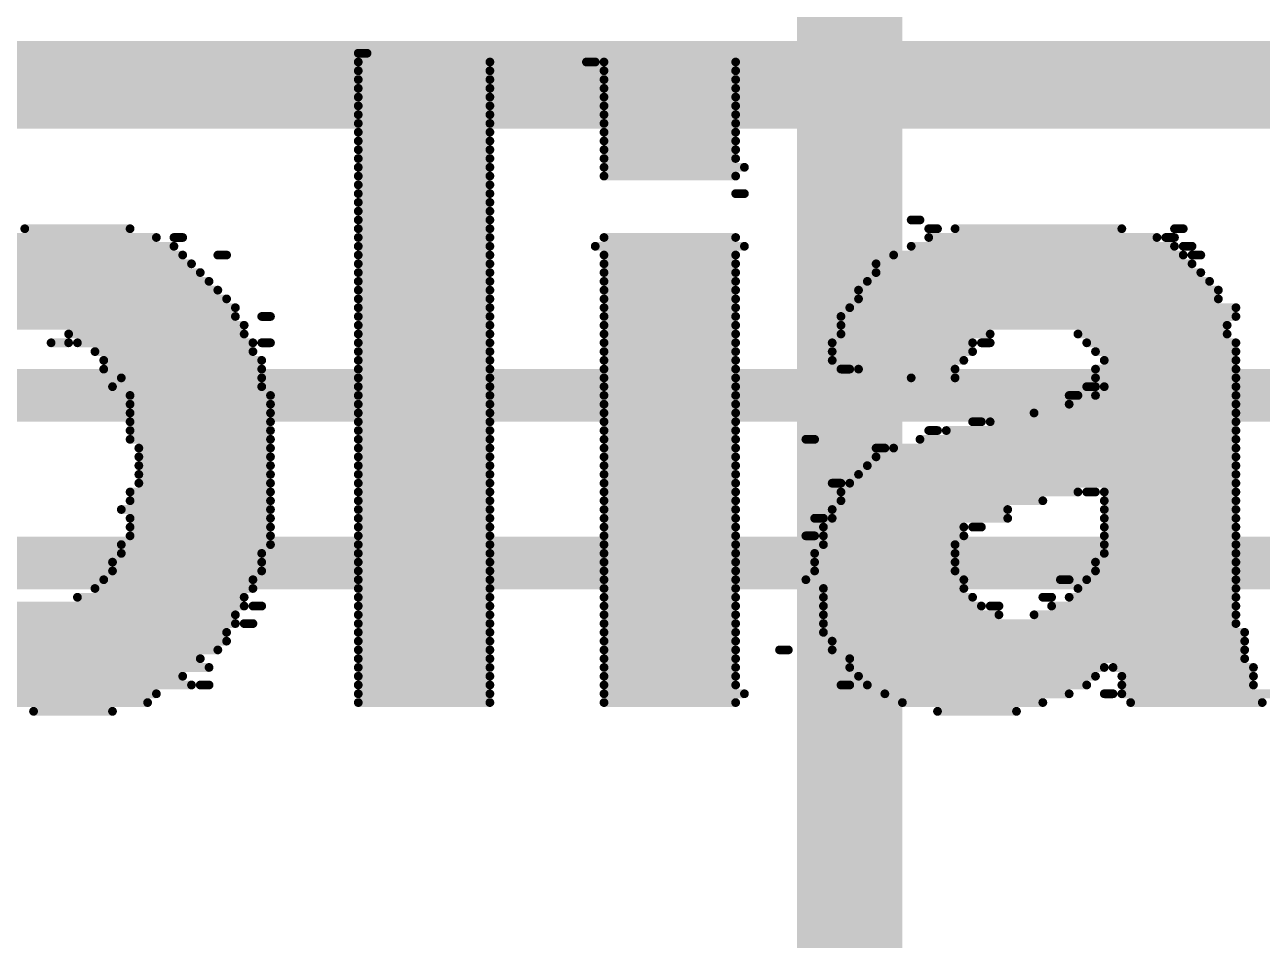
# Model space of a CAD drawing. Header units: millimetres. Extents: x -0.39 to 4.37, y -0.38 to 3.54.
# Drawn here: x 2.24 to 2.381, y 2.4549 to 2.5592 of the extents above; entities that cross this region are included whole.
import ezdxf

# ---------------------------------------------------------------- set-up
doc = ezdxf.new("R2010")
doc.units = ezdxf.units.MM
doc.header["$MEASUREMENT"] = 0
for name, color, linetype in [('BottomLayer', 5, 'Continuous'), ('TopLayer', 1, 'Continuous'), ('TopOverlay', 2, 'Continuous')]:
    doc.layers.add(name, color=color, linetype=linetype)

msp = doc.modelspace()

# ---------------------------------------------------------------- linework, layer by layer
at = {"layer": 'BottomLayer'}
for points, const_width in [([(1.8574, 2.5524), (2.467, 2.5524)], 0.01), ([(1.821, 2.517), (2.468, 2.517)], 0.006), ([(1.82066, 2.49791), (2.468, 2.49791)], 0.006)]:
    msp.add_lwpolyline(points, dxfattribs=dict(at, const_width=const_width))
at = {"layer": 'TopLayer', "const_width": 0.012}
msp.add_lwpolyline([(2.334, 2.43882), (2.334, 2.956)], dxfattribs=at)
at = {"layer": 'TopOverlay', "const_width": 0.001}
for points in [[(2.278, 2.556), (2.279, 2.556)], [(2.278, 2.555), (2.293, 2.555)], [(2.304, 2.555), (2.305, 2.555)], [(2.306, 2.555), (2.321, 2.555)], [(2.278, 2.554), (2.293, 2.554)], [(2.306, 2.554), (2.321, 2.554)], [(2.278, 2.553), (2.293, 2.553)], [(2.278, 2.552), (2.293, 2.552)], [(2.306, 2.553), (2.321, 2.553)], [(2.306, 2.552), (2.321, 2.552)], [(2.278, 2.551), (2.293, 2.551)], [(2.306, 2.551), (2.321, 2.551)], [(2.278, 2.55), (2.293, 2.55)], [(2.278, 2.549), (2.293, 2.549)], [(2.306, 2.55), (2.321, 2.55)], [(2.306, 2.549), (2.321, 2.549)], [(2.278, 2.548), (2.293, 2.548)], [(2.306, 2.548), (2.321, 2.548)], [(2.278, 2.547), (2.293, 2.547)], [(2.278, 2.546), (2.293, 2.546)], [(2.306, 2.547), (2.321, 2.547)], [(2.306, 2.546), (2.321, 2.546)], [(2.278, 2.545), (2.293, 2.545)], [(2.306, 2.545), (2.321, 2.545)], [(2.278, 2.544), (2.293, 2.544)], [(2.306, 2.544), (2.321, 2.544)], [(2.278, 2.543), (2.293, 2.543)], [(2.278, 2.542), (2.293, 2.542)], [(2.306, 2.543), (2.322, 2.543)], [(2.306, 2.542), (2.321, 2.542)], [(2.278, 2.541), (2.293, 2.541)], [(2.278, 2.54), (2.293, 2.54)], [(2.278, 2.539), (2.293, 2.539)], [(2.321, 2.54), (2.322, 2.54)], [(2.278, 2.538), (2.293, 2.538)], [(2.278, 2.537), (2.293, 2.537)], [(2.341, 2.537), (2.342, 2.537)], [(2.237, 2.535), (2.255, 2.535)], [(2.24, 2.536), (2.252, 2.536)], [(2.257, 2.535), (2.258, 2.535)], [(2.278, 2.536), (2.293, 2.536)], [(2.278, 2.535), (2.293, 2.535)], [(2.306, 2.535), (2.321, 2.535)], [(2.343, 2.536), (2.344, 2.536)], [(2.343, 2.535), (2.369, 2.535)], [(2.346, 2.536), (2.365, 2.536)], [(2.37, 2.535), (2.371, 2.535)], [(2.371, 2.536), (2.372, 2.536)], [(2.235, 2.534), (2.257, 2.534)], [(2.278, 2.534), (2.293, 2.534)], [(2.305, 2.534), (2.322, 2.534)], [(2.341, 2.534), (2.371, 2.534)], [(2.372, 2.534), (2.373, 2.534)], [(2.233, 2.532), (2.259, 2.532)], [(2.234, 2.533), (2.258, 2.533)], [(2.262, 2.533), (2.263, 2.533)], [(2.278, 2.533), (2.293, 2.533)], [(2.278, 2.532), (2.293, 2.532)], [(2.306, 2.533), (2.321, 2.533)], [(2.306, 2.532), (2.321, 2.532)], [(2.337, 2.532), (2.373, 2.532)], [(2.339, 2.533), (2.372, 2.533)], [(2.373, 2.533), (2.374, 2.533)], [(2.231, 2.531), (2.26, 2.531)], [(2.278, 2.531), (2.293, 2.531)], [(2.306, 2.531), (2.321, 2.531)], [(2.337, 2.531), (2.374, 2.531)], [(2.216, 2.53), (2.261, 2.53)], [(2.278, 2.53), (2.293, 2.53)], [(2.306, 2.53), (2.321, 2.53)], [(2.336, 2.53), (2.375, 2.53)], [(2.216, 2.529), (2.262, 2.529)], [(2.216, 2.528), (2.263, 2.528)], [(2.278, 2.529), (2.293, 2.529)], [(2.278, 2.528), (2.293, 2.528)], [(2.306, 2.529), (2.321, 2.529)], [(2.306, 2.528), (2.321, 2.528)], [(2.335, 2.529), (2.376, 2.529)], [(2.335, 2.528), (2.376, 2.528)], [(2.216, 2.527), (2.264, 2.527)], [(2.278, 2.527), (2.293, 2.527)], [(2.306, 2.527), (2.321, 2.527)], [(2.334, 2.527), (2.378, 2.527)], [(2.216, 2.526), (2.264, 2.526)], [(2.216, 2.525), (2.265, 2.525)], [(2.267, 2.526), (2.268, 2.526)], [(2.278, 2.526), (2.293, 2.526)], [(2.278, 2.525), (2.293, 2.525)], [(2.306, 2.526), (2.321, 2.526)], [(2.306, 2.525), (2.321, 2.525)], [(2.333, 2.526), (2.378, 2.526)], [(2.333, 2.525), (2.377, 2.525)], [(2.245, 2.524), (2.265, 2.524)], [(2.278, 2.524), (2.293, 2.524)], [(2.306, 2.524), (2.321, 2.524)], [(2.333, 2.524), (2.35, 2.524)], [(2.36, 2.524), (2.377, 2.524)], [(2.243, 2.523), (2.245, 2.523)], [(2.246, 2.523), (2.266, 2.523)], [(2.248, 2.522), (2.266, 2.522)], [(2.267, 2.523), (2.268, 2.523)], [(2.278, 2.523), (2.293, 2.523)], [(2.278, 2.522), (2.293, 2.522)], [(2.306, 2.523), (2.321, 2.523)], [(2.306, 2.522), (2.321, 2.522)], [(2.332, 2.523), (2.348, 2.523)], [(2.332, 2.522), (2.348, 2.522)], [(2.349, 2.523), (2.35, 2.523)], [(2.361, 2.523), (2.378, 2.523)], [(2.362, 2.522), (2.378, 2.522)], [(2.249, 2.521), (2.267, 2.521)], [(2.278, 2.521), (2.293, 2.521)], [(2.306, 2.521), (2.321, 2.521)], [(2.332, 2.521), (2.347, 2.521)], [(2.363, 2.521), (2.378, 2.521)], [(2.249, 2.52), (2.267, 2.52)], [(2.278, 2.52), (2.293, 2.52)], [(2.306, 2.52), (2.321, 2.52)], [(2.333, 2.52), (2.334, 2.52)], [(2.335, 2.52), (2.346, 2.52)], [(2.362, 2.52), (2.378, 2.52)], [(2.25, 2.518), (2.267, 2.518)], [(2.251, 2.519), (2.267, 2.519)], [(2.278, 2.519), (2.293, 2.519)], [(2.278, 2.518), (2.293, 2.518)], [(2.306, 2.519), (2.321, 2.519)], [(2.306, 2.518), (2.321, 2.518)], [(2.341, 2.519), (2.346, 2.519)], [(2.361, 2.518), (2.362, 2.518)], [(2.362, 2.519), (2.378, 2.519)], [(2.363, 2.518), (2.378, 2.518)], [(2.252, 2.517), (2.268, 2.517)], [(2.278, 2.517), (2.293, 2.517)], [(2.306, 2.517), (2.321, 2.517)], [(2.359, 2.517), (2.36, 2.517)], [(2.362, 2.517), (2.378, 2.517)], [(2.252, 2.516), (2.268, 2.516)], [(2.252, 2.515), (2.268, 2.515)], [(2.278, 2.516), (2.293, 2.516)], [(2.278, 2.515), (2.293, 2.515)], [(2.306, 2.516), (2.321, 2.516)], [(2.306, 2.515), (2.321, 2.515)], [(2.355, 2.515), (2.378, 2.515)], [(2.359, 2.516), (2.378, 2.516)], [(2.252, 2.514), (2.268, 2.514)], [(2.278, 2.514), (2.293, 2.514)], [(2.306, 2.514), (2.321, 2.514)], [(2.348, 2.514), (2.349, 2.514)], [(2.35, 2.514), (2.378, 2.514)], [(2.252, 2.513), (2.268, 2.513)], [(2.278, 2.513), (2.293, 2.513)], [(2.306, 2.513), (2.321, 2.513)], [(2.343, 2.513), (2.344, 2.513)], [(2.345, 2.513), (2.378, 2.513)], [(2.252, 2.512), (2.268, 2.512)], [(2.253, 2.511), (2.268, 2.511)], [(2.278, 2.512), (2.293, 2.512)], [(2.278, 2.511), (2.293, 2.511)], [(2.306, 2.512), (2.321, 2.512)], [(2.306, 2.511), (2.321, 2.511)], [(2.329, 2.512), (2.33, 2.512)], [(2.337, 2.511), (2.338, 2.511)], [(2.339, 2.511), (2.378, 2.511)], [(2.342, 2.512), (2.378, 2.512)], [(2.253, 2.51), (2.268, 2.51)], [(2.278, 2.51), (2.293, 2.51)], [(2.306, 2.51), (2.321, 2.51)], [(2.337, 2.51), (2.378, 2.51)], [(2.253, 2.509), (2.268, 2.509)], [(2.253, 2.508), (2.268, 2.508)], [(2.278, 2.509), (2.293, 2.509)], [(2.278, 2.508), (2.293, 2.508)], [(2.306, 2.509), (2.321, 2.509)], [(2.306, 2.508), (2.321, 2.508)], [(2.335, 2.508), (2.378, 2.508)], [(2.336, 2.509), (2.378, 2.509)], [(2.253, 2.507), (2.268, 2.507)], [(2.278, 2.507), (2.293, 2.507)], [(2.306, 2.507), (2.321, 2.507)], [(2.332, 2.507), (2.333, 2.507)], [(2.334, 2.507), (2.378, 2.507)], [(2.252, 2.506), (2.268, 2.506)], [(2.278, 2.506), (2.293, 2.506)], [(2.306, 2.506), (2.321, 2.506)], [(2.333, 2.506), (2.36, 2.506)], [(2.361, 2.506), (2.362, 2.506)], [(2.363, 2.506), (2.378, 2.506)], [(2.251, 2.504), (2.268, 2.504)], [(2.252, 2.505), (2.268, 2.505)], [(2.278, 2.505), (2.293, 2.505)], [(2.278, 2.504), (2.293, 2.504)], [(2.306, 2.505), (2.321, 2.505)], [(2.306, 2.504), (2.321, 2.504)], [(2.332, 2.504), (2.352, 2.504)], [(2.333, 2.505), (2.356, 2.505)], [(2.363, 2.505), (2.378, 2.505)], [(2.363, 2.504), (2.378, 2.504)], [(2.252, 2.503), (2.268, 2.503)], [(2.278, 2.503), (2.293, 2.503)], [(2.306, 2.503), (2.321, 2.503)], [(2.33, 2.503), (2.331, 2.503)], [(2.332, 2.503), (2.352, 2.503)], [(2.363, 2.503), (2.378, 2.503)], [(2.252, 2.502), (2.268, 2.502)], [(2.252, 2.501), (2.268, 2.501)], [(2.278, 2.502), (2.293, 2.502)], [(2.278, 2.501), (2.293, 2.501)], [(2.306, 2.502), (2.321, 2.502)], [(2.306, 2.501), (2.321, 2.501)], [(2.329, 2.501), (2.33, 2.501)], [(2.331, 2.502), (2.347, 2.502)], [(2.331, 2.501), (2.347, 2.501)], [(2.348, 2.502), (2.349, 2.502)], [(2.363, 2.502), (2.378, 2.502)], [(2.363, 2.501), (2.378, 2.501)], [(2.251, 2.5), (2.268, 2.5)], [(2.278, 2.5), (2.293, 2.5)], [(2.306, 2.5), (2.321, 2.5)], [(2.331, 2.5), (2.346, 2.5)], [(2.363, 2.5), (2.378, 2.5)], [(2.251, 2.499), (2.267, 2.499)], [(2.278, 2.499), (2.293, 2.499)], [(2.306, 2.499), (2.321, 2.499)], [(2.33, 2.499), (2.346, 2.499)], [(2.363, 2.499), (2.378, 2.499)], [(2.25, 2.498), (2.267, 2.498)], [(2.25, 2.497), (2.267, 2.497)], [(2.278, 2.498), (2.293, 2.498)], [(2.278, 2.497), (2.293, 2.497)], [(2.306, 2.498), (2.321, 2.498)], [(2.306, 2.497), (2.321, 2.497)], [(2.33, 2.498), (2.346, 2.498)], [(2.33, 2.497), (2.346, 2.497)], [(2.362, 2.498), (2.378, 2.498)], [(2.362, 2.497), (2.378, 2.497)], [(2.249, 2.496), (2.266, 2.496)], [(2.278, 2.496), (2.293, 2.496)], [(2.306, 2.496), (2.321, 2.496)], [(2.329, 2.496), (2.347, 2.496)], [(2.358, 2.496), (2.359, 2.496)], [(2.361, 2.496), (2.378, 2.496)], [(2.246, 2.494), (2.265, 2.494)], [(2.248, 2.495), (2.266, 2.495)], [(2.278, 2.495), (2.293, 2.495)], [(2.278, 2.494), (2.293, 2.494)], [(2.306, 2.495), (2.321, 2.495)], [(2.306, 2.494), (2.321, 2.494)], [(2.331, 2.495), (2.347, 2.495)], [(2.331, 2.494), (2.348, 2.494)], [(2.356, 2.494), (2.357, 2.494)], [(2.359, 2.494), (2.378, 2.494)], [(2.36, 2.495), (2.378, 2.495)], [(2.216, 2.493), (2.265, 2.493)], [(2.266, 2.493), (2.267, 2.493)], [(2.278, 2.493), (2.293, 2.493)], [(2.306, 2.493), (2.321, 2.493)], [(2.331, 2.493), (2.349, 2.493)], [(2.35, 2.493), (2.351, 2.493)], [(2.357, 2.493), (2.378, 2.493)], [(2.216, 2.492), (2.264, 2.492)], [(2.216, 2.491), (2.264, 2.491)], [(2.265, 2.491), (2.266, 2.491)], [(2.278, 2.492), (2.293, 2.492)], [(2.278, 2.491), (2.293, 2.491)], [(2.306, 2.492), (2.321, 2.492)], [(2.306, 2.491), (2.321, 2.491)], [(2.331, 2.492), (2.351, 2.492)], [(2.331, 2.491), (2.378, 2.491)], [(2.355, 2.492), (2.378, 2.492)], [(2.216, 2.49), (2.263, 2.49)], [(2.278, 2.49), (2.293, 2.49)], [(2.306, 2.49), (2.321, 2.49)], [(2.331, 2.49), (2.379, 2.49)], [(2.216, 2.489), (2.263, 2.489)], [(2.278, 2.489), (2.293, 2.489)], [(2.306, 2.489), (2.321, 2.489)], [(2.332, 2.489), (2.379, 2.489)], [(2.216, 2.488), (2.262, 2.488)], [(2.216, 2.487), (2.26, 2.487)], [(2.278, 2.488), (2.293, 2.488)], [(2.278, 2.487), (2.293, 2.487)], [(2.306, 2.488), (2.321, 2.488)], [(2.306, 2.487), (2.321, 2.487)], [(2.326, 2.488), (2.327, 2.488)], [(2.332, 2.488), (2.379, 2.488)], [(2.334, 2.487), (2.379, 2.487)], [(2.232, 2.486), (2.261, 2.486)], [(2.278, 2.486), (2.293, 2.486)], [(2.306, 2.486), (2.321, 2.486)], [(2.334, 2.486), (2.363, 2.486)], [(2.364, 2.486), (2.38, 2.486)], [(2.233, 2.485), (2.258, 2.485)], [(2.235, 2.484), (2.259, 2.484)], [(2.26, 2.484), (2.261, 2.484)], [(2.278, 2.485), (2.293, 2.485)], [(2.278, 2.484), (2.293, 2.484)], [(2.306, 2.485), (2.321, 2.485)], [(2.306, 2.484), (2.321, 2.484)], [(2.333, 2.484), (2.334, 2.484)], [(2.335, 2.485), (2.362, 2.485)], [(2.336, 2.484), (2.361, 2.484)], [(2.365, 2.485), (2.38, 2.485)], [(2.365, 2.484), (2.38, 2.484)], [(2.236, 2.483), (2.255, 2.483)], [(2.278, 2.483), (2.293, 2.483)], [(2.306, 2.483), (2.322, 2.483)], [(2.338, 2.483), (2.359, 2.483)], [(2.363, 2.483), (2.364, 2.483)], [(2.365, 2.483), (2.382, 2.483)], [(2.238, 2.482), (2.254, 2.482)], [(2.278, 2.482), (2.293, 2.482)], [(2.306, 2.482), (2.321, 2.482)], [(2.34, 2.482), (2.356, 2.482)], [(2.366, 2.482), (2.381, 2.482)], [(2.241, 2.481), (2.25, 2.481)], [(2.344, 2.481), (2.353, 2.481)]]:
    msp.add_lwpolyline(points, dxfattribs=at)
at = {"layer": 'TopOverlay', "const_width": 0.0005}
for points in [[(2.27775, 2.556, 1), (2.27825, 2.556, 1)], [(2.27875, 2.556, 1), (2.27925, 2.556, 1)], [(2.27775, 2.555, 1), (2.27825, 2.555, 1)], [(2.29275, 2.555, 1), (2.29325, 2.555, 1)], [(2.30375, 2.555, 1), (2.30425, 2.555, 1)], [(2.30475, 2.555, 1), (2.30525, 2.555, 1)], [(2.30575, 2.555, 1), (2.30625, 2.555, 1)], [(2.32075, 2.555, 1), (2.32125, 2.555, 1)], [(2.27775, 2.554, 1), (2.27825, 2.554, 1)], [(2.29275, 2.554, 1), (2.29325, 2.554, 1)], [(2.30575, 2.554, 1), (2.30625, 2.554, 1)], [(2.32075, 2.554, 1), (2.32125, 2.554, 1)], [(2.27775, 2.553, 1), (2.27825, 2.553, 1)], [(2.27775, 2.552, 1), (2.27825, 2.552, 1)], [(2.29275, 2.553, 1), (2.29325, 2.553, 1)], [(2.29275, 2.552, 1), (2.29325, 2.552, 1)], [(2.30575, 2.553, 1), (2.30625, 2.553, 1)], [(2.30575, 2.552, 1), (2.30625, 2.552, 1)], [(2.32075, 2.553, 1), (2.32125, 2.553, 1)], [(2.32075, 2.552, 1), (2.32125, 2.552, 1)], [(2.27775, 2.551, 1), (2.27825, 2.551, 1)], [(2.29275, 2.551, 1), (2.29325, 2.551, 1)], [(2.30575, 2.551, 1), (2.30625, 2.551, 1)], [(2.32075, 2.551, 1), (2.32125, 2.551, 1)], [(2.27775, 2.55, 1), (2.27825, 2.55, 1)], [(2.27775, 2.549, 1), (2.27825, 2.549, 1)], [(2.29275, 2.55, 1), (2.29325, 2.55, 1)], [(2.29275, 2.549, 1), (2.29325, 2.549, 1)], [(2.30575, 2.55, 1), (2.30625, 2.55, 1)], [(2.30575, 2.549, 1), (2.30625, 2.549, 1)], [(2.32075, 2.55, 1), (2.32125, 2.55, 1)], [(2.32075, 2.549, 1), (2.32125, 2.549, 1)], [(2.27775, 2.548, 1), (2.27825, 2.548, 1)], [(2.29275, 2.548, 1), (2.29325, 2.548, 1)], [(2.30575, 2.548, 1), (2.30625, 2.548, 1)], [(2.32075, 2.548, 1), (2.32125, 2.548, 1)], [(2.27775, 2.547, 1), (2.27825, 2.547, 1)], [(2.27775, 2.546, 1), (2.27825, 2.546, 1)], [(2.29275, 2.547, 1), (2.29325, 2.547, 1)], [(2.29275, 2.546, 1), (2.29325, 2.546, 1)], [(2.30575, 2.547, 1), (2.30625, 2.547, 1)], [(2.30575, 2.546, 1), (2.30625, 2.546, 1)], [(2.32075, 2.547, 1), (2.32125, 2.547, 1)], [(2.32075, 2.546, 1), (2.32125, 2.546, 1)], [(2.27775, 2.545, 1), (2.27825, 2.545, 1)], [(2.29275, 2.545, 1), (2.29325, 2.545, 1)], [(2.30575, 2.545, 1), (2.30625, 2.545, 1)], [(2.32075, 2.545, 1), (2.32125, 2.545, 1)], [(2.27775, 2.544, 1), (2.27825, 2.544, 1)], [(2.29275, 2.544, 1), (2.29325, 2.544, 1)], [(2.30575, 2.544, 1), (2.30625, 2.544, 1)], [(2.32075, 2.544, 1), (2.32125, 2.544, 1)], [(2.27775, 2.543, 1), (2.27825, 2.543, 1)], [(2.27775, 2.542, 1), (2.27825, 2.542, 1)], [(2.29275, 2.543, 1), (2.29325, 2.543, 1)], [(2.29275, 2.542, 1), (2.29325, 2.542, 1)], [(2.30575, 2.543, 1), (2.30625, 2.543, 1)], [(2.30575, 2.542, 1), (2.30625, 2.542, 1)], [(2.32075, 2.542, 1), (2.32125, 2.542, 1)], [(2.32175, 2.543, 1), (2.32225, 2.543, 1)], [(2.27775, 2.541, 1), (2.27825, 2.541, 1)], [(2.29275, 2.541, 1), (2.29325, 2.541, 1)], [(2.27775, 2.54, 1), (2.27825, 2.54, 1)], [(2.27775, 2.539, 1), (2.27825, 2.539, 1)], [(2.29275, 2.54, 1), (2.29325, 2.54, 1)], [(2.29275, 2.539, 1), (2.29325, 2.539, 1)], [(2.32075, 2.54, 1), (2.32125, 2.54, 1)], [(2.32175, 2.54, 1), (2.32225, 2.54, 1)], [(2.27775, 2.538, 1), (2.27825, 2.538, 1)], [(2.29275, 2.538, 1), (2.29325, 2.538, 1)], [(2.27775, 2.537, 1), (2.27825, 2.537, 1)], [(2.29275, 2.537, 1), (2.29325, 2.537, 1)], [(2.34075, 2.537, 1), (2.34125, 2.537, 1)], [(2.34175, 2.537, 1), (2.34225, 2.537, 1)], [(2.23975, 2.536, 1), (2.24025, 2.536, 1)], [(2.25175, 2.536, 1), (2.25225, 2.536, 1)], [(2.25475, 2.535, 1), (2.25525, 2.535, 1)], [(2.25675, 2.535, 1), (2.25725, 2.535, 1)], [(2.25775, 2.535, 1), (2.25825, 2.535, 1)], [(2.27775, 2.536, 1), (2.27825, 2.536, 1)], [(2.27775, 2.535, 1), (2.27825, 2.535, 1)], [(2.29275, 2.536, 1), (2.29325, 2.536, 1)], [(2.29275, 2.535, 1), (2.29325, 2.535, 1)], [(2.30575, 2.535, 1), (2.30625, 2.535, 1)], [(2.32075, 2.535, 1), (2.32125, 2.535, 1)], [(2.34275, 2.536, 1), (2.34325, 2.536, 1)], [(2.34275, 2.535, 1), (2.34325, 2.535, 1)], [(2.34375, 2.536, 1), (2.34425, 2.536, 1)], [(2.34575, 2.536, 1), (2.34625, 2.536, 1)], [(2.36475, 2.536, 1), (2.36525, 2.536, 1)], [(2.36875, 2.535, 1), (2.36925, 2.535, 1)], [(2.36975, 2.535, 1), (2.37025, 2.535, 1)], [(2.37075, 2.536, 1), (2.37125, 2.536, 1)], [(2.37075, 2.535, 1), (2.37125, 2.535, 1)], [(2.37175, 2.536, 1), (2.37225, 2.536, 1)], [(2.25675, 2.534, 1), (2.25725, 2.534, 1)], [(2.27775, 2.534, 1), (2.27825, 2.534, 1)], [(2.29275, 2.534, 1), (2.29325, 2.534, 1)], [(2.30475, 2.534, 1), (2.30525, 2.534, 1)], [(2.32175, 2.534, 1), (2.32225, 2.534, 1)], [(2.34075, 2.534, 1), (2.34125, 2.534, 1)], [(2.37075, 2.534, 1), (2.37125, 2.534, 1)], [(2.37175, 2.534, 1), (2.37225, 2.534, 1)], [(2.37275, 2.534, 1), (2.37325, 2.534, 1)], [(2.25775, 2.533, 1), (2.25825, 2.533, 1)], [(2.25875, 2.532, 1), (2.25925, 2.532, 1)], [(2.26175, 2.533, 1), (2.26225, 2.533, 1)], [(2.26275, 2.533, 1), (2.26325, 2.533, 1)], [(2.27775, 2.533, 1), (2.27825, 2.533, 1)], [(2.27775, 2.532, 1), (2.27825, 2.532, 1)], [(2.29275, 2.533, 1), (2.29325, 2.533, 1)], [(2.29275, 2.532, 1), (2.29325, 2.532, 1)], [(2.30575, 2.533, 1), (2.30625, 2.533, 1)], [(2.30575, 2.532, 1), (2.30625, 2.532, 1)], [(2.32075, 2.533, 1), (2.32125, 2.533, 1)], [(2.32075, 2.532, 1), (2.32125, 2.532, 1)], [(2.33675, 2.532, 1), (2.33725, 2.532, 1)], [(2.33875, 2.533, 1), (2.33925, 2.533, 1)], [(2.37175, 2.533, 1), (2.37225, 2.533, 1)], [(2.37275, 2.533, 1), (2.37325, 2.533, 1)], [(2.37275, 2.532, 1), (2.37325, 2.532, 1)], [(2.37375, 2.533, 1), (2.37425, 2.533, 1)], [(2.25975, 2.531, 1), (2.26025, 2.531, 1)], [(2.27775, 2.531, 1), (2.27825, 2.531, 1)], [(2.29275, 2.531, 1), (2.29325, 2.531, 1)], [(2.30575, 2.531, 1), (2.30625, 2.531, 1)], [(2.32075, 2.531, 1), (2.32125, 2.531, 1)], [(2.33675, 2.531, 1), (2.33725, 2.531, 1)], [(2.37375, 2.531, 1), (2.37425, 2.531, 1)], [(2.26075, 2.53, 1), (2.26125, 2.53, 1)], [(2.27775, 2.53, 1), (2.27825, 2.53, 1)], [(2.29275, 2.53, 1), (2.29325, 2.53, 1)], [(2.30575, 2.53, 1), (2.30625, 2.53, 1)], [(2.32075, 2.53, 1), (2.32125, 2.53, 1)], [(2.33575, 2.53, 1), (2.33625, 2.53, 1)], [(2.37475, 2.53, 1), (2.37525, 2.53, 1)], [(2.26175, 2.529, 1), (2.26225, 2.529, 1)], [(2.26275, 2.528, 1), (2.26325, 2.528, 1)], [(2.27775, 2.529, 1), (2.27825, 2.529, 1)], [(2.27775, 2.528, 1), (2.27825, 2.528, 1)], [(2.29275, 2.529, 1), (2.29325, 2.529, 1)], [(2.29275, 2.528, 1), (2.29325, 2.528, 1)], [(2.30575, 2.529, 1), (2.30625, 2.529, 1)], [(2.30575, 2.528, 1), (2.30625, 2.528, 1)], [(2.32075, 2.529, 1), (2.32125, 2.529, 1)], [(2.32075, 2.528, 1), (2.32125, 2.528, 1)], [(2.33475, 2.529, 1), (2.33525, 2.529, 1)], [(2.33475, 2.528, 1), (2.33525, 2.528, 1)], [(2.37575, 2.529, 1), (2.37625, 2.529, 1)], [(2.37575, 2.528, 1), (2.37625, 2.528, 1)], [(2.26375, 2.527, 1), (2.26425, 2.527, 1)], [(2.27775, 2.527, 1), (2.27825, 2.527, 1)], [(2.29275, 2.527, 1), (2.29325, 2.527, 1)], [(2.30575, 2.527, 1), (2.30625, 2.527, 1)], [(2.32075, 2.527, 1), (2.32125, 2.527, 1)], [(2.33375, 2.527, 1), (2.33425, 2.527, 1)], [(2.37775, 2.527, 1), (2.37825, 2.527, 1)], [(2.26375, 2.526, 1), (2.26425, 2.526, 1)], [(2.26475, 2.525, 1), (2.26525, 2.525, 1)], [(2.26675, 2.526, 1), (2.26725, 2.526, 1)], [(2.26775, 2.526, 1), (2.26825, 2.526, 1)], [(2.27775, 2.526, 1), (2.27825, 2.526, 1)], [(2.27775, 2.525, 1), (2.27825, 2.525, 1)], [(2.29275, 2.526, 1), (2.29325, 2.526, 1)], [(2.29275, 2.525, 1), (2.29325, 2.525, 1)], [(2.30575, 2.526, 1), (2.30625, 2.526, 1)], [(2.30575, 2.525, 1), (2.30625, 2.525, 1)], [(2.32075, 2.526, 1), (2.32125, 2.526, 1)], [(2.32075, 2.525, 1), (2.32125, 2.525, 1)], [(2.33275, 2.526, 1), (2.33325, 2.526, 1)], [(2.33275, 2.525, 1), (2.33325, 2.525, 1)], [(2.37675, 2.525, 1), (2.37725, 2.525, 1)], [(2.37775, 2.526, 1), (2.37825, 2.526, 1)], [(2.24475, 2.524, 1), (2.24525, 2.524, 1)], [(2.26475, 2.524, 1), (2.26525, 2.524, 1)], [(2.27775, 2.524, 1), (2.27825, 2.524, 1)], [(2.29275, 2.524, 1), (2.29325, 2.524, 1)], [(2.30575, 2.524, 1), (2.30625, 2.524, 1)], [(2.32075, 2.524, 1), (2.32125, 2.524, 1)], [(2.33275, 2.524, 1), (2.33325, 2.524, 1)], [(2.34975, 2.524, 1), (2.35025, 2.524, 1)], [(2.35975, 2.524, 1), (2.36025, 2.524, 1)], [(2.37675, 2.524, 1), (2.37725, 2.524, 1)], [(2.24275, 2.523, 1), (2.24325, 2.523, 1)], [(2.24475, 2.523, 1), (2.24525, 2.523, 1)], [(2.24575, 2.523, 1), (2.24625, 2.523, 1)], [(2.24775, 2.522, 1), (2.24825, 2.522, 1)], [(2.26575, 2.523, 1), (2.26625, 2.523, 1)], [(2.26575, 2.522, 1), (2.26625, 2.522, 1)], [(2.26675, 2.523, 1), (2.26725, 2.523, 1)], [(2.26775, 2.523, 1), (2.26825, 2.523, 1)], [(2.27775, 2.523, 1), (2.27825, 2.523, 1)], [(2.27775, 2.522, 1), (2.27825, 2.522, 1)], [(2.29275, 2.523, 1), (2.29325, 2.523, 1)], [(2.29275, 2.522, 1), (2.29325, 2.522, 1)], [(2.30575, 2.523, 1), (2.30625, 2.523, 1)], [(2.30575, 2.522, 1), (2.30625, 2.522, 1)], [(2.32075, 2.523, 1), (2.32125, 2.523, 1)], [(2.32075, 2.522, 1), (2.32125, 2.522, 1)], [(2.33175, 2.523, 1), (2.33225, 2.523, 1)], [(2.33175, 2.522, 1), (2.33225, 2.522, 1)], [(2.34775, 2.523, 1), (2.34825, 2.523, 1)], [(2.34775, 2.522, 1), (2.34825, 2.522, 1)], [(2.34875, 2.523, 1), (2.34925, 2.523, 1)], [(2.34975, 2.523, 1), (2.35025, 2.523, 1)], [(2.36075, 2.523, 1), (2.36125, 2.523, 1)], [(2.36175, 2.522, 1), (2.36225, 2.522, 1)], [(2.37775, 2.523, 1), (2.37825, 2.523, 1)], [(2.37775, 2.522, 1), (2.37825, 2.522, 1)], [(2.24875, 2.521, 1), (2.24925, 2.521, 1)], [(2.26675, 2.521, 1), (2.26725, 2.521, 1)], [(2.27775, 2.521, 1), (2.27825, 2.521, 1)], [(2.29275, 2.521, 1), (2.29325, 2.521, 1)], [(2.30575, 2.521, 1), (2.30625, 2.521, 1)], [(2.32075, 2.521, 1), (2.32125, 2.521, 1)], [(2.33175, 2.521, 1), (2.33225, 2.521, 1)], [(2.34675, 2.521, 1), (2.34725, 2.521, 1)], [(2.36275, 2.521, 1), (2.36325, 2.521, 1)], [(2.37775, 2.521, 1), (2.37825, 2.521, 1)], [(2.24875, 2.52, 1), (2.24925, 2.52, 1)], [(2.26675, 2.52, 1), (2.26725, 2.52, 1)], [(2.27775, 2.52, 1), (2.27825, 2.52, 1)], [(2.29275, 2.52, 1), (2.29325, 2.52, 1)], [(2.30575, 2.52, 1), (2.30625, 2.52, 1)], [(2.32075, 2.52, 1), (2.32125, 2.52, 1)], [(2.33275, 2.52, 1), (2.33325, 2.52, 1)], [(2.33375, 2.52, 1), (2.33425, 2.52, 1)], [(2.33475, 2.52, 1), (2.33525, 2.52, 1)], [(2.34575, 2.52, 1), (2.34625, 2.52, 1)], [(2.36175, 2.52, 1), (2.36225, 2.52, 1)], [(2.37775, 2.52, 1), (2.37825, 2.52, 1)], [(2.24975, 2.518, 1), (2.25025, 2.518, 1)], [(2.25075, 2.519, 1), (2.25125, 2.519, 1)], [(2.26675, 2.519, 1), (2.26725, 2.519, 1)], [(2.26675, 2.518, 1), (2.26725, 2.518, 1)], [(2.27775, 2.519, 1), (2.27825, 2.519, 1)], [(2.27775, 2.518, 1), (2.27825, 2.518, 1)], [(2.29275, 2.519, 1), (2.29325, 2.519, 1)], [(2.29275, 2.518, 1), (2.29325, 2.518, 1)], [(2.30575, 2.519, 1), (2.30625, 2.519, 1)], [(2.30575, 2.518, 1), (2.30625, 2.518, 1)], [(2.32075, 2.519, 1), (2.32125, 2.519, 1)], [(2.32075, 2.518, 1), (2.32125, 2.518, 1)], [(2.34075, 2.519, 1), (2.34125, 2.519, 1)], [(2.34575, 2.519, 1), (2.34625, 2.519, 1)], [(2.36075, 2.518, 1), (2.36125, 2.518, 1)], [(2.36175, 2.519, 1), (2.36225, 2.519, 1)], [(2.36175, 2.518, 1), (2.36225, 2.518, 1)], [(2.36275, 2.518, 1), (2.36325, 2.518, 1)], [(2.37775, 2.519, 1), (2.37825, 2.519, 1)], [(2.37775, 2.518, 1), (2.37825, 2.518, 1)], [(2.25175, 2.517, 1), (2.25225, 2.517, 1)], [(2.26775, 2.517, 1), (2.26825, 2.517, 1)], [(2.27775, 2.517, 1), (2.27825, 2.517, 1)], [(2.29275, 2.517, 1), (2.29325, 2.517, 1)], [(2.30575, 2.517, 1), (2.30625, 2.517, 1)], [(2.32075, 2.517, 1), (2.32125, 2.517, 1)], [(2.35875, 2.517, 1), (2.35925, 2.517, 1)], [(2.35975, 2.517, 1), (2.36025, 2.517, 1)], [(2.36175, 2.517, 1), (2.36225, 2.517, 1)], [(2.37775, 2.517, 1), (2.37825, 2.517, 1)], [(2.25175, 2.516, 1), (2.25225, 2.516, 1)], [(2.25175, 2.515, 1), (2.25225, 2.515, 1)], [(2.26775, 2.516, 1), (2.26825, 2.516, 1)], [(2.26775, 2.515, 1), (2.26825, 2.515, 1)], [(2.27775, 2.516, 1), (2.27825, 2.516, 1)], [(2.27775, 2.515, 1), (2.27825, 2.515, 1)], [(2.29275, 2.516, 1), (2.29325, 2.516, 1)], [(2.29275, 2.515, 1), (2.29325, 2.515, 1)], [(2.30575, 2.516, 1), (2.30625, 2.516, 1)], [(2.30575, 2.515, 1), (2.30625, 2.515, 1)], [(2.32075, 2.516, 1), (2.32125, 2.516, 1)], [(2.32075, 2.515, 1), (2.32125, 2.515, 1)], [(2.35475, 2.515, 1), (2.35525, 2.515, 1)], [(2.35875, 2.516, 1), (2.35925, 2.516, 1)], [(2.37775, 2.516, 1), (2.37825, 2.516, 1)], [(2.37775, 2.515, 1), (2.37825, 2.515, 1)], [(2.25175, 2.514, 1), (2.25225, 2.514, 1)], [(2.26775, 2.514, 1), (2.26825, 2.514, 1)], [(2.27775, 2.514, 1), (2.27825, 2.514, 1)], [(2.29275, 2.514, 1), (2.29325, 2.514, 1)], [(2.30575, 2.514, 1), (2.30625, 2.514, 1)], [(2.32075, 2.514, 1), (2.32125, 2.514, 1)], [(2.34775, 2.514, 1), (2.34825, 2.514, 1)], [(2.34875, 2.514, 1), (2.34925, 2.514, 1)], [(2.34975, 2.514, 1), (2.35025, 2.514, 1)], [(2.37775, 2.514, 1), (2.37825, 2.514, 1)], [(2.25175, 2.513, 1), (2.25225, 2.513, 1)], [(2.26775, 2.513, 1), (2.26825, 2.513, 1)], [(2.27775, 2.513, 1), (2.27825, 2.513, 1)], [(2.29275, 2.513, 1), (2.29325, 2.513, 1)], [(2.30575, 2.513, 1), (2.30625, 2.513, 1)], [(2.32075, 2.513, 1), (2.32125, 2.513, 1)], [(2.34275, 2.513, 1), (2.34325, 2.513, 1)], [(2.34375, 2.513, 1), (2.34425, 2.513, 1)], [(2.34475, 2.513, 1), (2.34525, 2.513, 1)], [(2.37775, 2.513, 1), (2.37825, 2.513, 1)], [(2.25175, 2.512, 1), (2.25225, 2.512, 1)], [(2.25275, 2.511, 1), (2.25325, 2.511, 1)], [(2.26775, 2.512, 1), (2.26825, 2.512, 1)], [(2.26775, 2.511, 1), (2.26825, 2.511, 1)], [(2.27775, 2.512, 1), (2.27825, 2.512, 1)], [(2.27775, 2.511, 1), (2.27825, 2.511, 1)], [(2.29275, 2.512, 1), (2.29325, 2.512, 1)], [(2.29275, 2.511, 1), (2.29325, 2.511, 1)], [(2.30575, 2.512, 1), (2.30625, 2.512, 1)], [(2.30575, 2.511, 1), (2.30625, 2.511, 1)], [(2.32075, 2.512, 1), (2.32125, 2.512, 1)], [(2.32075, 2.511, 1), (2.32125, 2.511, 1)], [(2.32875, 2.512, 1), (2.32925, 2.512, 1)], [(2.32975, 2.512, 1), (2.33025, 2.512, 1)], [(2.33675, 2.511, 1), (2.33725, 2.511, 1)], [(2.33775, 2.511, 1), (2.33825, 2.511, 1)], [(2.33875, 2.511, 1), (2.33925, 2.511, 1)], [(2.34175, 2.512, 1), (2.34225, 2.512, 1)], [(2.37775, 2.512, 1), (2.37825, 2.512, 1)], [(2.37775, 2.511, 1), (2.37825, 2.511, 1)], [(2.25275, 2.51, 1), (2.25325, 2.51, 1)], [(2.26775, 2.51, 1), (2.26825, 2.51, 1)], [(2.27775, 2.51, 1), (2.27825, 2.51, 1)], [(2.29275, 2.51, 1), (2.29325, 2.51, 1)], [(2.30575, 2.51, 1), (2.30625, 2.51, 1)], [(2.32075, 2.51, 1), (2.32125, 2.51, 1)], [(2.33675, 2.51, 1), (2.33725, 2.51, 1)], [(2.37775, 2.51, 1), (2.37825, 2.51, 1)], [(2.25275, 2.509, 1), (2.25325, 2.509, 1)], [(2.25275, 2.508, 1), (2.25325, 2.508, 1)], [(2.26775, 2.509, 1), (2.26825, 2.509, 1)], [(2.26775, 2.508, 1), (2.26825, 2.508, 1)], [(2.27775, 2.509, 1), (2.27825, 2.509, 1)], [(2.27775, 2.508, 1), (2.27825, 2.508, 1)], [(2.29275, 2.509, 1), (2.29325, 2.509, 1)], [(2.29275, 2.508, 1), (2.29325, 2.508, 1)], [(2.30575, 2.509, 1), (2.30625, 2.509, 1)], [(2.30575, 2.508, 1), (2.30625, 2.508, 1)], [(2.32075, 2.509, 1), (2.32125, 2.509, 1)], [(2.32075, 2.508, 1), (2.32125, 2.508, 1)], [(2.33475, 2.508, 1), (2.33525, 2.508, 1)], [(2.33575, 2.509, 1), (2.33625, 2.509, 1)], [(2.37775, 2.509, 1), (2.37825, 2.509, 1)], [(2.37775, 2.508, 1), (2.37825, 2.508, 1)], [(2.25275, 2.507, 1), (2.25325, 2.507, 1)], [(2.26775, 2.507, 1), (2.26825, 2.507, 1)], [(2.27775, 2.507, 1), (2.27825, 2.507, 1)], [(2.29275, 2.507, 1), (2.29325, 2.507, 1)], [(2.30575, 2.507, 1), (2.30625, 2.507, 1)], [(2.32075, 2.507, 1), (2.32125, 2.507, 1)], [(2.33175, 2.507, 1), (2.33225, 2.507, 1)], [(2.33275, 2.507, 1), (2.33325, 2.507, 1)], [(2.33375, 2.507, 1), (2.33425, 2.507, 1)], [(2.37775, 2.507, 1), (2.37825, 2.507, 1)], [(2.25175, 2.506, 1), (2.25225, 2.506, 1)], [(2.26775, 2.506, 1), (2.26825, 2.506, 1)], [(2.27775, 2.506, 1), (2.27825, 2.506, 1)], [(2.29275, 2.506, 1), (2.29325, 2.506, 1)], [(2.30575, 2.506, 1), (2.30625, 2.506, 1)], [(2.32075, 2.506, 1), (2.32125, 2.506, 1)], [(2.33275, 2.506, 1), (2.33325, 2.506, 1)], [(2.35975, 2.506, 1), (2.36025, 2.506, 1)], [(2.36075, 2.506, 1), (2.36125, 2.506, 1)], [(2.36175, 2.506, 1), (2.36225, 2.506, 1)], [(2.36275, 2.506, 1), (2.36325, 2.506, 1)], [(2.37775, 2.506, 1), (2.37825, 2.506, 1)], [(2.25075, 2.504, 1), (2.25125, 2.504, 1)], [(2.25175, 2.505, 1), (2.25225, 2.505, 1)], [(2.26775, 2.505, 1), (2.26825, 2.505, 1)], [(2.26775, 2.504, 1), (2.26825, 2.504, 1)], [(2.27775, 2.505, 1), (2.27825, 2.505, 1)], [(2.27775, 2.504, 1), (2.27825, 2.504, 1)], [(2.29275, 2.505, 1), (2.29325, 2.505, 1)], [(2.29275, 2.504, 1), (2.29325, 2.504, 1)], [(2.30575, 2.505, 1), (2.30625, 2.505, 1)], [(2.30575, 2.504, 1), (2.30625, 2.504, 1)], [(2.32075, 2.505, 1), (2.32125, 2.505, 1)], [(2.32075, 2.504, 1), (2.32125, 2.504, 1)], [(2.33175, 2.504, 1), (2.33225, 2.504, 1)], [(2.33275, 2.505, 1), (2.33325, 2.505, 1)], [(2.35175, 2.504, 1), (2.35225, 2.504, 1)], [(2.35575, 2.505, 1), (2.35625, 2.505, 1)], [(2.36275, 2.505, 1), (2.36325, 2.505, 1)], [(2.36275, 2.504, 1), (2.36325, 2.504, 1)], [(2.37775, 2.505, 1), (2.37825, 2.505, 1)], [(2.37775, 2.504, 1), (2.37825, 2.504, 1)], [(2.25175, 2.503, 1), (2.25225, 2.503, 1)], [(2.26775, 2.503, 1), (2.26825, 2.503, 1)], [(2.27775, 2.503, 1), (2.27825, 2.503, 1)], [(2.29275, 2.503, 1), (2.29325, 2.503, 1)], [(2.30575, 2.503, 1), (2.30625, 2.503, 1)], [(2.32075, 2.503, 1), (2.32125, 2.503, 1)], [(2.32975, 2.503, 1), (2.33025, 2.503, 1)], [(2.33075, 2.503, 1), (2.33125, 2.503, 1)], [(2.33175, 2.503, 1), (2.33225, 2.503, 1)], [(2.35175, 2.503, 1), (2.35225, 2.503, 1)], [(2.36275, 2.503, 1), (2.36325, 2.503, 1)], [(2.37775, 2.503, 1), (2.37825, 2.503, 1)], [(2.25175, 2.502, 1), (2.25225, 2.502, 1)], [(2.25175, 2.501, 1), (2.25225, 2.501, 1)], [(2.26775, 2.502, 1), (2.26825, 2.502, 1)], [(2.26775, 2.501, 1), (2.26825, 2.501, 1)], [(2.27775, 2.502, 1), (2.27825, 2.502, 1)], [(2.27775, 2.501, 1), (2.27825, 2.501, 1)], [(2.29275, 2.502, 1), (2.29325, 2.502, 1)], [(2.29275, 2.501, 1), (2.29325, 2.501, 1)], [(2.30575, 2.502, 1), (2.30625, 2.502, 1)], [(2.30575, 2.501, 1), (2.30625, 2.501, 1)], [(2.32075, 2.502, 1), (2.32125, 2.502, 1)], [(2.32075, 2.501, 1), (2.32125, 2.501, 1)], [(2.32875, 2.501, 1), (2.32925, 2.501, 1)], [(2.32975, 2.501, 1), (2.33025, 2.501, 1)], [(2.33075, 2.502, 1), (2.33125, 2.502, 1)], [(2.33075, 2.501, 1), (2.33125, 2.501, 1)], [(2.34675, 2.502, 1), (2.34725, 2.502, 1)], [(2.34675, 2.501, 1), (2.34725, 2.501, 1)], [(2.34775, 2.502, 1), (2.34825, 2.502, 1)], [(2.34875, 2.502, 1), (2.34925, 2.502, 1)], [(2.36275, 2.502, 1), (2.36325, 2.502, 1)], [(2.36275, 2.501, 1), (2.36325, 2.501, 1)], [(2.37775, 2.502, 1), (2.37825, 2.502, 1)], [(2.37775, 2.501, 1), (2.37825, 2.501, 1)], [(2.25075, 2.5, 1), (2.25125, 2.5, 1)], [(2.26775, 2.5, 1), (2.26825, 2.5, 1)], [(2.27775, 2.5, 1), (2.27825, 2.5, 1)], [(2.29275, 2.5, 1), (2.29325, 2.5, 1)], [(2.30575, 2.5, 1), (2.30625, 2.5, 1)], [(2.32075, 2.5, 1), (2.32125, 2.5, 1)], [(2.33075, 2.5, 1), (2.33125, 2.5, 1)], [(2.34575, 2.5, 1), (2.34625, 2.5, 1)], [(2.36275, 2.5, 1), (2.36325, 2.5, 1)], [(2.37775, 2.5, 1), (2.37825, 2.5, 1)], [(2.25075, 2.499, 1), (2.25125, 2.499, 1)], [(2.26675, 2.499, 1), (2.26725, 2.499, 1)], [(2.27775, 2.499, 1), (2.27825, 2.499, 1)], [(2.29275, 2.499, 1), (2.29325, 2.499, 1)], [(2.30575, 2.499, 1), (2.30625, 2.499, 1)], [(2.32075, 2.499, 1), (2.32125, 2.499, 1)], [(2.32975, 2.499, 1), (2.33025, 2.499, 1)], [(2.34575, 2.499, 1), (2.34625, 2.499, 1)], [(2.36275, 2.499, 1), (2.36325, 2.499, 1)], [(2.37775, 2.499, 1), (2.37825, 2.499, 1)], [(2.24975, 2.498, 1), (2.25025, 2.498, 1)], [(2.24975, 2.497, 1), (2.25025, 2.497, 1)], [(2.26675, 2.498, 1), (2.26725, 2.498, 1)], [(2.26675, 2.497, 1), (2.26725, 2.497, 1)], [(2.27775, 2.498, 1), (2.27825, 2.498, 1)], [(2.27775, 2.497, 1), (2.27825, 2.497, 1)], [(2.29275, 2.498, 1), (2.29325, 2.498, 1)], [(2.29275, 2.497, 1), (2.29325, 2.497, 1)], [(2.30575, 2.498, 1), (2.30625, 2.498, 1)], [(2.30575, 2.497, 1), (2.30625, 2.497, 1)], [(2.32075, 2.498, 1), (2.32125, 2.498, 1)], [(2.32075, 2.497, 1), (2.32125, 2.497, 1)], [(2.32975, 2.498, 1), (2.33025, 2.498, 1)], [(2.32975, 2.497, 1), (2.33025, 2.497, 1)], [(2.34575, 2.498, 1), (2.34625, 2.498, 1)], [(2.34575, 2.497, 1), (2.34625, 2.497, 1)], [(2.36175, 2.498, 1), (2.36225, 2.498, 1)], [(2.36175, 2.497, 1), (2.36225, 2.497, 1)], [(2.37775, 2.498, 1), (2.37825, 2.498, 1)], [(2.37775, 2.497, 1), (2.37825, 2.497, 1)], [(2.24875, 2.496, 1), (2.24925, 2.496, 1)], [(2.26575, 2.496, 1), (2.26625, 2.496, 1)], [(2.27775, 2.496, 1), (2.27825, 2.496, 1)], [(2.29275, 2.496, 1), (2.29325, 2.496, 1)], [(2.30575, 2.496, 1), (2.30625, 2.496, 1)], [(2.32075, 2.496, 1), (2.32125, 2.496, 1)], [(2.32875, 2.496, 1), (2.32925, 2.496, 1)], [(2.34675, 2.496, 1), (2.34725, 2.496, 1)], [(2.35775, 2.496, 1), (2.35825, 2.496, 1)], [(2.35875, 2.496, 1), (2.35925, 2.496, 1)], [(2.36075, 2.496, 1), (2.36125, 2.496, 1)], [(2.37775, 2.496, 1), (2.37825, 2.496, 1)], [(2.24575, 2.494, 1), (2.24625, 2.494, 1)], [(2.24775, 2.495, 1), (2.24825, 2.495, 1)], [(2.26475, 2.494, 1), (2.26525, 2.494, 1)], [(2.26575, 2.495, 1), (2.26625, 2.495, 1)], [(2.27775, 2.495, 1), (2.27825, 2.495, 1)], [(2.27775, 2.494, 1), (2.27825, 2.494, 1)], [(2.29275, 2.495, 1), (2.29325, 2.495, 1)], [(2.29275, 2.494, 1), (2.29325, 2.494, 1)], [(2.30575, 2.495, 1), (2.30625, 2.495, 1)], [(2.30575, 2.494, 1), (2.30625, 2.494, 1)], [(2.32075, 2.495, 1), (2.32125, 2.495, 1)], [(2.32075, 2.494, 1), (2.32125, 2.494, 1)], [(2.33075, 2.495, 1), (2.33125, 2.495, 1)], [(2.33075, 2.494, 1), (2.33125, 2.494, 1)], [(2.34675, 2.495, 1), (2.34725, 2.495, 1)], [(2.34775, 2.494, 1), (2.34825, 2.494, 1)], [(2.35575, 2.494, 1), (2.35625, 2.494, 1)], [(2.35675, 2.494, 1), (2.35725, 2.494, 1)], [(2.35875, 2.494, 1), (2.35925, 2.494, 1)], [(2.35975, 2.495, 1), (2.36025, 2.495, 1)], [(2.37775, 2.495, 1), (2.37825, 2.495, 1)], [(2.37775, 2.494, 1), (2.37825, 2.494, 1)], [(2.26475, 2.493, 1), (2.26525, 2.493, 1)], [(2.26575, 2.493, 1), (2.26625, 2.493, 1)], [(2.26675, 2.493, 1), (2.26725, 2.493, 1)], [(2.27775, 2.493, 1), (2.27825, 2.493, 1)], [(2.29275, 2.493, 1), (2.29325, 2.493, 1)], [(2.30575, 2.493, 1), (2.30625, 2.493, 1)], [(2.32075, 2.493, 1), (2.32125, 2.493, 1)], [(2.33075, 2.493, 1), (2.33125, 2.493, 1)], [(2.34875, 2.493, 1), (2.34925, 2.493, 1)], [(2.34975, 2.493, 1), (2.35025, 2.493, 1)], [(2.35075, 2.493, 1), (2.35125, 2.493, 1)], [(2.35675, 2.493, 1), (2.35725, 2.493, 1)], [(2.37775, 2.493, 1), (2.37825, 2.493, 1)], [(2.26375, 2.492, 1), (2.26425, 2.492, 1)], [(2.26375, 2.491, 1), (2.26425, 2.491, 1)], [(2.26475, 2.491, 1), (2.26525, 2.491, 1)], [(2.26575, 2.491, 1), (2.26625, 2.491, 1)], [(2.27775, 2.492, 1), (2.27825, 2.492, 1)], [(2.27775, 2.491, 1), (2.27825, 2.491, 1)], [(2.29275, 2.492, 1), (2.29325, 2.492, 1)], [(2.29275, 2.491, 1), (2.29325, 2.491, 1)], [(2.30575, 2.492, 1), (2.30625, 2.492, 1)], [(2.30575, 2.491, 1), (2.30625, 2.491, 1)], [(2.32075, 2.492, 1), (2.32125, 2.492, 1)], [(2.32075, 2.491, 1), (2.32125, 2.491, 1)], [(2.33075, 2.492, 1), (2.33125, 2.492, 1)], [(2.33075, 2.491, 1), (2.33125, 2.491, 1)], [(2.35075, 2.492, 1), (2.35125, 2.492, 1)], [(2.35475, 2.492, 1), (2.35525, 2.492, 1)], [(2.37775, 2.492, 1), (2.37825, 2.492, 1)], [(2.37775, 2.491, 1), (2.37825, 2.491, 1)], [(2.26275, 2.49, 1), (2.26325, 2.49, 1)], [(2.27775, 2.49, 1), (2.27825, 2.49, 1)], [(2.29275, 2.49, 1), (2.29325, 2.49, 1)], [(2.30575, 2.49, 1), (2.30625, 2.49, 1)], [(2.32075, 2.49, 1), (2.32125, 2.49, 1)], [(2.33075, 2.49, 1), (2.33125, 2.49, 1)], [(2.37875, 2.49, 1), (2.37925, 2.49, 1)], [(2.26275, 2.489, 1), (2.26325, 2.489, 1)], [(2.27775, 2.489, 1), (2.27825, 2.489, 1)], [(2.29275, 2.489, 1), (2.29325, 2.489, 1)], [(2.30575, 2.489, 1), (2.30625, 2.489, 1)], [(2.32075, 2.489, 1), (2.32125, 2.489, 1)], [(2.33175, 2.489, 1), (2.33225, 2.489, 1)], [(2.37875, 2.489, 1), (2.37925, 2.489, 1)], [(2.25975, 2.487, 1), (2.26025, 2.487, 1)], [(2.26175, 2.488, 1), (2.26225, 2.488, 1)], [(2.27775, 2.488, 1), (2.27825, 2.488, 1)], [(2.27775, 2.487, 1), (2.27825, 2.487, 1)], [(2.29275, 2.488, 1), (2.29325, 2.488, 1)], [(2.29275, 2.487, 1), (2.29325, 2.487, 1)], [(2.30575, 2.488, 1), (2.30625, 2.488, 1)], [(2.30575, 2.487, 1), (2.30625, 2.487, 1)], [(2.32075, 2.488, 1), (2.32125, 2.488, 1)], [(2.32075, 2.487, 1), (2.32125, 2.487, 1)], [(2.32575, 2.488, 1), (2.32625, 2.488, 1)], [(2.32675, 2.488, 1), (2.32725, 2.488, 1)], [(2.33175, 2.488, 1), (2.33225, 2.488, 1)], [(2.33375, 2.487, 1), (2.33425, 2.487, 1)], [(2.37875, 2.488, 1), (2.37925, 2.488, 1)], [(2.37875, 2.487, 1), (2.37925, 2.487, 1)], [(2.26075, 2.486, 1), (2.26125, 2.486, 1)], [(2.27775, 2.486, 1), (2.27825, 2.486, 1)], [(2.29275, 2.486, 1), (2.29325, 2.486, 1)], [(2.30575, 2.486, 1), (2.30625, 2.486, 1)], [(2.32075, 2.486, 1), (2.32125, 2.486, 1)], [(2.33375, 2.486, 1), (2.33425, 2.486, 1)], [(2.36275, 2.486, 1), (2.36325, 2.486, 1)], [(2.36375, 2.486, 1), (2.36425, 2.486, 1)], [(2.37975, 2.486, 1), (2.38025, 2.486, 1)], [(2.25775, 2.485, 1), (2.25825, 2.485, 1)], [(2.25875, 2.484, 1), (2.25925, 2.484, 1)], [(2.25975, 2.484, 1), (2.26025, 2.484, 1)], [(2.26075, 2.484, 1), (2.26125, 2.484, 1)], [(2.27775, 2.485, 1), (2.27825, 2.485, 1)], [(2.27775, 2.484, 1), (2.27825, 2.484, 1)], [(2.29275, 2.485, 1), (2.29325, 2.485, 1)], [(2.29275, 2.484, 1), (2.29325, 2.484, 1)], [(2.30575, 2.485, 1), (2.30625, 2.485, 1)], [(2.30575, 2.484, 1), (2.30625, 2.484, 1)], [(2.32075, 2.485, 1), (2.32125, 2.485, 1)], [(2.32075, 2.484, 1), (2.32125, 2.484, 1)], [(2.33275, 2.484, 1), (2.33325, 2.484, 1)], [(2.33375, 2.484, 1), (2.33425, 2.484, 1)], [(2.33475, 2.485, 1), (2.33525, 2.485, 1)], [(2.33575, 2.484, 1), (2.33625, 2.484, 1)], [(2.36075, 2.484, 1), (2.36125, 2.484, 1)], [(2.36175, 2.485, 1), (2.36225, 2.485, 1)], [(2.36475, 2.485, 1), (2.36525, 2.485, 1)], [(2.36475, 2.484, 1), (2.36525, 2.484, 1)], [(2.37975, 2.485, 1), (2.38025, 2.485, 1)], [(2.37975, 2.484, 1), (2.38025, 2.484, 1)], [(2.25475, 2.483, 1), (2.25525, 2.483, 1)], [(2.27775, 2.483, 1), (2.27825, 2.483, 1)], [(2.29275, 2.483, 1), (2.29325, 2.483, 1)], [(2.30575, 2.483, 1), (2.30625, 2.483, 1)], [(2.32175, 2.483, 1), (2.32225, 2.483, 1)], [(2.33775, 2.483, 1), (2.33825, 2.483, 1)], [(2.35875, 2.483, 1), (2.35925, 2.483, 1)], [(2.36275, 2.483, 1), (2.36325, 2.483, 1)], [(2.36375, 2.483, 1), (2.36425, 2.483, 1)], [(2.36475, 2.483, 1), (2.36525, 2.483, 1)], [(2.25375, 2.482, 1), (2.25425, 2.482, 1)], [(2.27775, 2.482, 1), (2.27825, 2.482, 1)], [(2.29275, 2.482, 1), (2.29325, 2.482, 1)], [(2.30575, 2.482, 1), (2.30625, 2.482, 1)], [(2.32075, 2.482, 1), (2.32125, 2.482, 1)], [(2.33975, 2.482, 1), (2.34025, 2.482, 1)], [(2.35575, 2.482, 1), (2.35625, 2.482, 1)], [(2.36575, 2.482, 1), (2.36625, 2.482, 1)], [(2.38075, 2.482, 1), (2.38125, 2.482, 1)], [(2.24075, 2.481, 1), (2.24125, 2.481, 1)], [(2.24975, 2.481, 1), (2.25025, 2.481, 1)], [(2.34375, 2.481, 1), (2.34425, 2.481, 1)], [(2.35275, 2.481, 1), (2.35325, 2.481, 1)]]:
    msp.add_lwpolyline(points, format="xyb", close=True, dxfattribs=at)

doc.saveas('drawing.dxf')
